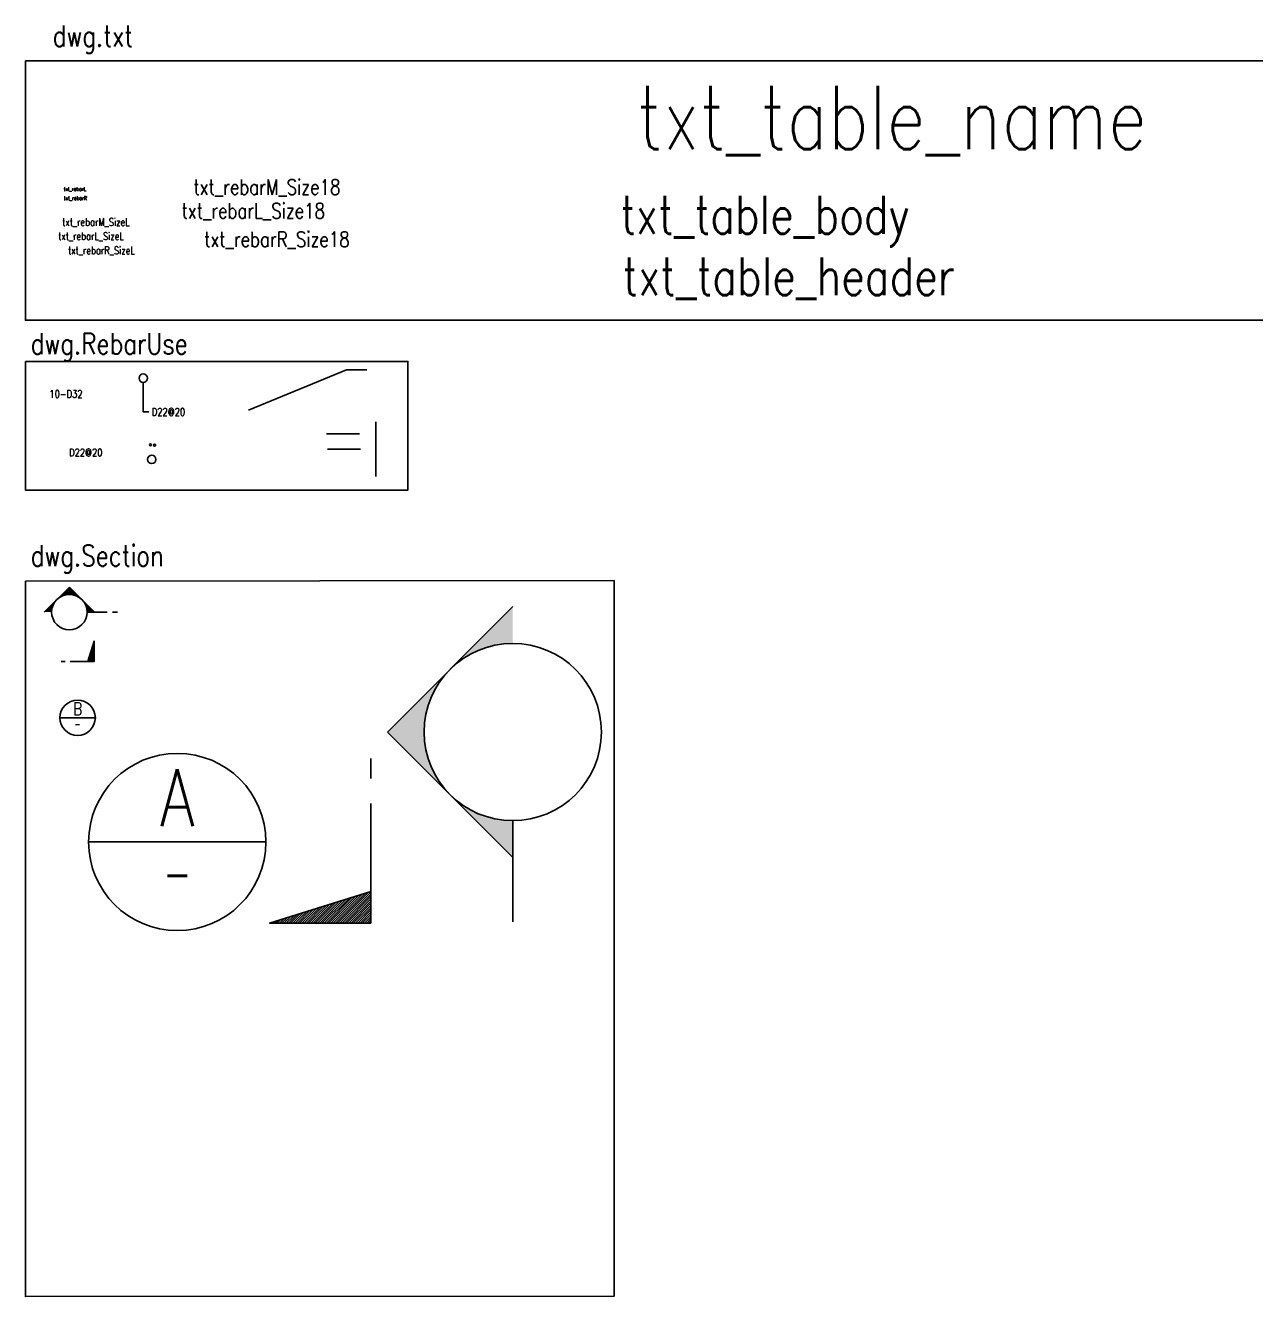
# Model space of a CAD drawing. Extents: x -4754 to 8167, y -19960 to 3942.
# Drawn here: x -4252 to -2794, y 2436 to 3942 of the extents above; entities that cross this region are included whole.
import ezdxf
from ezdxf.enums import TextEntityAlignment as Align

# ---------------------------------------------------------------- set-up
doc = ezdxf.new("R2010")
doc.units = 0
doc.header["$LTSCALE"] = 3
doc.layers.get('0').update_dxf_attribs({"linetype": 'CONTINUOUS'})
doc.layers.add('HB_0', color=7, linetype='CONTINUOUS', transparency=0.5)
for name, color, linetype in [('HB_DIM', 1, 'CONTINUOUS'), ('HB_TXT_CTEXT', 2, 'CONTINUOUS'), ('RCAD.PARM.Treatle', 2, 'CONTINUOUS')]:
    doc.layers.add(name, color=color, linetype=linetype)
doc.styles.get("Standard").update_dxf_attribs({"font": 'ROMANS.shx', "width": 0.8, "bigfont": 'chineset.shx'})

# ---------------------------------------------------------------- blocks, each defined once
blk = doc.blocks.new('C')
at = {"color": 3, "linetype": 'Continuous'}
blk.add_circle((0, 0), 1.2, dxfattribs=at)
blk = doc.blocks.new('SEC2U0-n')
at = {"color": 2, "linetype": 'Continuous'}
for p, q in [((-9.9, 0), (0, 9.9)), ((0, 9.9), (9.9, 0)), ((-7.51, 0), (-10.62, 0))]:
    blk.add_line(p, q, dxfattribs=at)
at = {"color": 3}
for p, q in [((-17, 0), (-19, 0)), ((-15, 0), (-7, 0))]:
    blk.add_line(p, q, dxfattribs=at)
at = {"color": 2, "linetype": 'Continuous'}
blk.add_circle((0, 0), 7, dxfattribs=at)
for points in [[(0, 9.9), (-3.5, 6.06), (-4.95, 4.95), (-4.26, 5.55)], [(0, 9.9), (-1.81, 6.76), (-3.5, 6.06), (-1.81, 6.76)], [(0, 9.9), (0, 7), (-1.81, 6.76), (-0.91, 6.94)], [(0, 9.9), (3.5, 6.06), (4.95, 4.95), (4.26, 5.55)], [(0, 9.9), (1.81, 6.76), (3.5, 6.06), (1.81, 6.76)], [(0, 9.9), (0, 7), (1.81, 6.76), (0.91, 6.94)], [(-9.9, 0), (-6.06, 3.5), (-4.95, 4.95), (-5.55, 4.26)], [(-9.9, 0), (-6.76, 1.81), (-6.06, 3.5), (-6.76, 1.81)], [(-9.9, 0), (-7, 0), (-6.76, 1.81), (-6.94, 0.91)], [(9.9, 0), (6.06, 3.5), (4.95, 4.95), (5.55, 4.26)], [(9.9, 0), (6.76, 1.81), (6.06, 3.5), (6.76, 1.81)], [(9.9, 0), (7, 0), (6.76, 1.81), (6.94, 0.91)]]:
    blk.add_solid(points, dxfattribs=at)
blk = doc.blocks.new('ST-n')
at = {"color": 2}
blk.add_line((-7, 0), (7, 0), dxfattribs=at)
blk.add_circle((0, 0), 7, dxfattribs=at)
at = {"color": 3, "width": 0.8}
blk.add_attdef('A', text='', height=5, dxfattribs=at).set_placement((0, 3.5), align=Align.MIDDLE)
at = {"color": 1, "width": 0.8}
blk.add_attdef('HB2002', text='', height=2.5, dxfattribs=at).set_placement((0, -2.5), align=Align.MIDDLE)
blk = doc.blocks.new('*X3')
at = {"color": 0, "linetype": 'Continuous'}
for p, q in [((83.06, 269.21), (84.94, 271.09)), ((83.24, 269.21), (85.2, 271.17)), ((83.42, 269.21), (85.46, 271.25)), ((83.59, 269.21), (85.71, 271.33)), ((83.77, 269.21), (85.97, 271.41)), ((83.95, 269.21), (86.23, 271.49)), ((84.12, 269.21), (86.49, 271.57)), ((84.3, 269.21), (86.74, 271.65)), ((84.48, 269.21), (86.93, 271.66)), ((84.65, 269.21), (86.93, 271.48)), ((84.83, 269.21), (86.93, 271.31)), ((85.01, 269.21), (86.93, 271.13)), ((80.94, 269.21), (81.86, 270.12)), ((81.12, 269.21), (82.11, 270.2)), ((81.3, 269.21), (82.37, 270.29)), ((81.47, 269.21), (82.63, 270.37)), ((81.65, 269.21), (82.89, 270.45)), ((81.83, 269.21), (83.14, 270.53)), ((82, 269.21), (83.4, 270.61)), ((82.18, 269.21), (83.66, 270.69)), ((82.36, 269.21), (83.91, 270.77)), ((82.53, 269.21), (84.17, 270.85)), ((82.71, 269.21), (84.43, 270.93)), ((82.89, 269.21), (84.69, 271.01)), ((85.19, 269.21), (86.93, 270.95)), ((85.36, 269.21), (86.93, 270.78)), ((85.54, 269.21), (86.93, 270.6)), ((85.72, 269.21), (86.93, 270.42)), ((85.89, 269.21), (86.93, 270.25)), ((86.07, 269.21), (86.93, 270.07)), ((79, 269.21), (79.03, 269.24)), ((79.17, 269.21), (79.29, 269.32)), ((79.35, 269.21), (79.54, 269.4)), ((79.53, 269.21), (79.8, 269.48)), ((79.71, 269.21), (80.06, 269.56)), ((79.88, 269.21), (80.31, 269.64)), ((80.06, 269.21), (80.57, 269.72)), ((80.24, 269.21), (80.83, 269.8)), ((80.41, 269.21), (81.09, 269.88)), ((80.59, 269.21), (81.34, 269.96)), ((80.77, 269.21), (81.6, 270.04)), ((86.25, 269.21), (86.93, 269.89)), ((86.42, 269.21), (86.93, 269.72)), ((86.6, 269.21), (86.93, 269.54)), ((86.78, 269.21), (86.93, 269.36))]:
    blk.add_line(p, q, dxfattribs=at)
blk = doc.blocks.new('SEND-n')
at = {"color": 3}
for p, q in [((9.44, 0), (0, 0)), ((11.42, 0), (13, 0))]:
    blk.add_line(p, q, dxfattribs=at)
at = {"color": 2, "linetype": 'Continuous'}
blk.add_lwpolyline([(0, 0), (0, 8), (2.5, 0)], close=True, dxfattribs=at)
at = {"color": 2, "linetype": 'Continuous', "rotation": 270}
blk.add_blockref('*X3', (-269.21, 86.93), dxfattribs=at)
blk = doc.blocks.new('rebar_num')
at = {"color": 0, "linetype": 'Continuous', "width": 0.8}
blk.add_attdef('A', text='', height=9, dxfattribs=at).set_placement((-3.1, 3.9), align=Align.MIDDLE_LEFT)
blk = doc.blocks.new('H_Circle_guide')
at = {"layer": 'HB_TXT_CTEXT', "color": 1, "linetype": 'Continuous'}
blk.add_lwpolyline([(0, -5), (0, -40), (6.4, -40)], dxfattribs=at)
blk.add_circle((0, 0), 5, dxfattribs=at)
at = {"color": 0, "linetype": 'Continuous', "width": 0.8}
blk.add_attdef('A', text='', height=9, dxfattribs=at).set_placement((10.1, -40), align=Align.MIDDLE_LEFT)
blk = doc.blocks.new('H_Arrow_guide')
at = {"layer": 'HB_TXT_CTEXT', "color": 1, "linetype": 'Continuous'}
blk.add_lwpolyline([(0, 0, 0, 2.5, 0), (0, -7.5, 0, 0, 0), (0, -37, 0, 0, 0), (7.5, -37, 0, 0, 0)], format="xyseb", dxfattribs=at)
at = {"color": 0, "linetype": 'Continuous', "width": 0.8}
blk.add_attdef('A', text='', height=9, dxfattribs=at).set_placement((9.7, -35.9), align=Align.MIDDLE_LEFT)
blk = doc.blocks.new('C_Red')
at = {"color": 1, "linetype": 'Continuous'}
blk.add_circle((0, 0), 1.2, dxfattribs=at)
blk = doc.blocks.new('m_H_Blk_Big_Texts')
at = {"color": 2}
blk.add_line((-105, 0), (105, 0), dxfattribs=at)
blk.add_circle((0, 0), 105, dxfattribs=at)
at = {"color": 3, "linetype": 'Continuous', "width": 0.8}
blk.add_attdef('A', text='', height=67.5, dxfattribs=at).set_placement((0, 52.5), align=Align.MIDDLE)
at = {"color": 1, "width": 0.8}
blk.add_attdef('HB2002', text='', height=37.5, rotation=0, dxfattribs=at).set_placement((0, -37.5), align=Align.MIDDLE)
blk = doc.blocks.new('m_H_Blk_Big_Major')
at = {"color": 2, "linetype": 'Continuous'}
for p, q in [((-148.5, 0), (0, 148.5)), ((0, -148.5), (-148.5, 0)), ((0, -112.6), (0, -159.3))]:
    blk.add_line(p, q, dxfattribs=at)
at = {"color": 3}
for p, q in [((0, -225), (0, -105)), ((0, -150), (0, -180))]:
    blk.add_line(p, q, dxfattribs=at)
at = {"color": 2, "linetype": 'Continuous'}
blk.add_circle((0, 0), 105, dxfattribs=at)
for points in [[(0, 148.5), (-52.5, 90.9), (-74.2, 74.2), (-63.9, 83.3)], [(0, 148.5), (-27.2, 101.4), (-52.5, 90.9), (-27.2, 101.4)], [(0, 148.5), (0, 105), (-27.2, 101.4), (-13.7, 104.1)], [(-148.5, 0), (-90.9, 52.5), (-74.2, 74.2), (-83.3, 63.9)], [(-148.5, 0), (-101.4, 27.2), (-90.9, 52.5), (-101.4, 27.2)], [(-148.5, 0), (-105, 0), (-101.4, 27.2), (-104.1, 13.7)], [(-148.5, 0), (-101.4, -27.2), (-90.9, -52.5), (-101.4, -27.2)], [(-148.5, 0), (-90.9, -52.5), (-74.2, -74.2), (-83.3, -63.9)], [(-148.5, 0), (-105, 0), (-101.4, -27.2), (-104.1, -13.7)], [(0, -148.5), (-52.5, -90.9), (-74.2, -74.2), (-63.9, -83.3)], [(0, -148.5), (-27.2, -101.4), (-52.5, -90.9), (-27.2, -101.4)], [(0, -148.5), (0, -105), (-27.2, -101.4), (-13.7, -104.1)]]:
    blk.add_solid(points, dxfattribs=at)
blk = doc.blocks.new('m_H_Blk_Big_Minor')
at = {"color": 3}
for p, q in [((0, -24.4), (0, -0.7)), ((0, -54.1), (0, -195.7))]:
    blk.add_line(p, q, dxfattribs=at)
at = {"color": 2, "linetype": 'Continuous'}
blk.add_lwpolyline([(0, -195.7), (-120, -195.7), (0, -158.2)], close=True, dxfattribs=at)
at = {"color": 2, "linetype": 'Continuous', "xscale": 14.99999999999999, "yscale": 14.99999999999999, "zscale": 14.99999999999999, "rotation": 8.609491451989738e-07}
blk.add_blockref('*X3', (-1303.9, -4233.9), dxfattribs=at)

msp = doc.modelspace()

# ---------------------------------------------------------------- linework, layer by layer
at = {"linetype": 'Continuous'}
msp.add_line((-3854.807, 3440.07), (-3893.807, 3440.07), dxfattribs=at)
for points in [[(-4251.563, 3900.222), (-4251.563, 3592.771), (-2369.433, 3592.771), (-2369.433, 3900.222)], [(-4251.563, 3543.963), (-4251.563, 3391.612), (-3798.441, 3391.612), (-3798.441, 3543.963)], [(-4251.563, 3283.603), (-4251.563, 2436.078), (-3554.139, 2436.687), (-3554.139, 3284.212)]]:
    msp.add_lwpolyline(points, close=True, dxfattribs=at)
at = {"layer": 'HB_0', "color": 3, "linetype": 'Continuous'}
msp.add_line((-3855.913, 3458.049), (-3894.913, 3458.049), dxfattribs=at)
at = {"layer": 'HB_DIM', "color": 4, "linetype": 'Continuous'}
msp.add_line((-3836.399, 3407.472), (-3836.399, 3472.216), dxfattribs=at)
at = {"layer": 'RCAD.PARM.Treatle', "color": 1, "linetype": 'Continuous'}
msp.add_lwpolyline([(-3987.325, 3486.045), (-3871.098, 3533.934), (-3847.314, 3533.934)], dxfattribs=at)
msp.add_circle((-4101.965, 3427.863), 5, dxfattribs=at)

# ---------------------------------------------------------------- block references
at = {"color": 0, "linetype": 'Continuous'}
for name, p in [('H_Circle_guide', (-4111.967, 3524.119)), ('H_Arrow_guide', (-4209.53, 3471.961))]:
    msp.add_blockref(name, p, dxfattribs=at).add_auto_attribs({'A': 'D22@20'})
ref = msp.add_blockref('rebar_num', (-4220.005, 3501.592), dxfattribs=at)
ref.add_attrib('A', '10-D32', dxfattribs={"linetype": 'Continuous', "height": 9, "width": 0.8}).set_placement((-4223.134, 3505.462), align=Align.MIDDLE_LEFT)
at = {"linetype": 'Continuous'}
for name, p in [('C_Red', (-4098.506, 3444.707)), ('m_H_Blk_Big_Major', (-3674.304, 3104.919)), ('m_H_Blk_Big_Minor', (-3842.374, 3074.209))]:
    msp.add_blockref(name, p, dxfattribs=at)
msp.add_blockref('m_H_Blk_Big_Texts', (-4071.673, 2974.625), dxfattribs=at).add_auto_attribs({'A': 'A', 'HB2002': '-'})
at = {"layer": 'RCAD.PARM.Treatle', "linetype": 'Continuous'}
msp.add_blockref('C', (-4103.513, 3445.031), dxfattribs=at)
at = {"layer": 'RCAD.PARM.Treatle', "linetype": 'Continuous', "xscale": -3.000000000160651, "yscale": 2.999999999925704, "zscale": 3, "rotation": 359.9999999991219}
for name, p in [('SEC2U0-n', (-4199.553, 3246.978)), ('SEND-n', (-4170.221, 3188.589))]:
    msp.add_blockref(name, p, dxfattribs=at)
at = {"layer": 'RCAD.PARM.Treatle', "linetype": 'Continuous'}
ref = msp.add_blockref('ST-n', (-4189.749, 3121.822), dxfattribs=dict(at, xscale=-3.000000000160651, yscale=2.999999999925704, zscale=3, rotation=359.9999999991219))
ref.add_attrib('HB2002', '-', dxfattribs={"layer": '0', "color": 1, "height": 7.5, "rotation": 360, "width": 0.8}).set_placement((-4189.749, 3114.322), align=Align.MIDDLE)
ref.add_attrib('A', 'B', dxfattribs={"layer": '0', "color": 3, "height": 15, "rotation": 360, "width": 0.8}).set_placement((-4189.749, 3132.322), align=Align.MIDDLE)

# ---------------------------------------------------------------- texts
at = {"color": 0, "linetype": 'Continuous', "char_height": 25, "width": 191.4764, "attachment_point": 1}
for s, insert in [('{dwg.txt}', (-4219.362, 3941.997)), ('{dwg.RebarUse}', (-4245.415, 3577.605)), ('{dwg.Section}', (-4245.415, 3326.24))]:
    msp.add_mtext(s, dxfattribs=dict(at, insert=insert))
at = {"layer": 'HB_DIM', "color": 2, "linetype": 'Continuous', "width": 0.8}
msp.add_text('txt_rebarL', height=4.5, dxfattribs=at).set_placement((-4206.308, 3748.175), align=Align.MIDDLE_LEFT)
msp.add_text('txt_rebarR', height=4.5, dxfattribs=at).set_placement((-4178.696, 3737.422), align=Align.MIDDLE_RIGHT)
at = {"layer": 'HB_TXT_CTEXT', "color": 3, "linetype": 'Continuous', "width": 0.8}
msp.add_text('txt_table_name', height=75, rotation=360, dxfattribs=at).set_placement((-3225.274, 3832.778), align=Align.MIDDLE_CENTER)
at = {"layer": 'HB_TXT_CTEXT', "linetype": 'Continuous', "width": 0.8}
for s, height, p in [('txt_rebarM_Size18', 18, (-3965.472, 3750.437)), ('txt_rebarM_SizeL', 9, (-4168.078, 3709.036))]:
    msp.add_text(s, height=height, dxfattribs=at).set_placement(p, align=Align.MIDDLE_CENTER)
at = {"layer": 'HB_TXT_CTEXT', "color": 2, "linetype": 'Continuous', "width": 0.8}
msp.add_text('txt_table_body', height=45, rotation=360, dxfattribs=at).set_placement((-3375.569, 3717.66), align=Align.MIDDLE_CENTER)
at = {"layer": 'HB_TXT_CTEXT', "linetype": 'Continuous', "width": 0.8}
for s, height, p in [('txt_rebarL_Size18', 18, (-4066.469, 3722.36)), ('txt_rebarL_SizeL', 9, (-4212.768, 3692.291))]:
    msp.add_text(s, height=height, dxfattribs=at).set_placement(p, align=Align.MIDDLE_LEFT)
for s, height, p in [('txt_rebarR_Size18', 18, (-3867.547, 3688.623)), ('txt_rebarR_SizeL', 9, (-4122.052, 3675.426))]:
    msp.add_text(s, height=height, dxfattribs=at).set_placement(p, align=Align.MIDDLE_RIGHT)
at = {"layer": 'HB_TXT_CTEXT', "color": 4, "linetype": 'Continuous', "width": 0.8}
msp.add_text('txt_table_header', height=45, rotation=360, dxfattribs=at).set_placement((-3347.633, 3644.755), align=Align.MIDDLE_CENTER)

doc.saveas('drawing.dxf')
